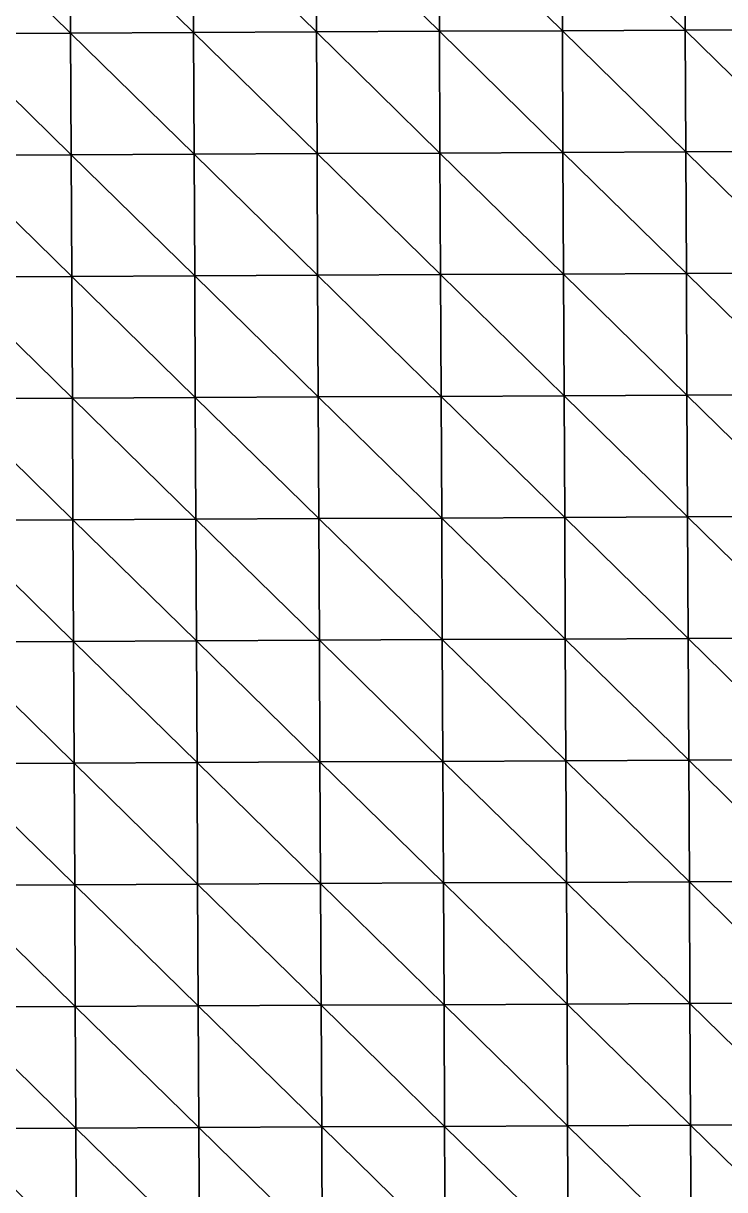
# Model space of a CAD drawing. Extents: x -372 to 678, y -263 to 741.
# Drawn here: x 5.7 to 77.3, y 382.9 to 502.2 of the extents above; entities that cross this region are included whole.
import ezdxf

# ---------------------------------------------------------------- set-up
doc = ezdxf.new("R2010")
doc.units = 0
doc.header["$LTSCALE"] = 0.0254
doc.layers.get('0').update_dxf_attribs({"linetype": 'CONTINUOUS'})
doc.layers.add('LOCATION_SNAPSHOT', color=144, linetype='CONTINUOUS')
doc.layers.add('LOCATION_TERRAIN', color=36, linetype='CONTINUOUS')

# ---------------------------------------------------------------- blocks, each defined once
blk = doc.blocks.new('LOCATION_SNAPSHOT_1')
at = {"color": 8}
mesh = blk.add_polyface(dxfattribs=at)
corners = [(-63.49, 214.77), (675.12, 740.67), (-66.01, 737.09), (677.64, 218.35)]
mesh.append_faces([[corners[k] for k in face] for face in [(0, 1, 2), (1, 0, 3)]], dxfattribs={"vtx0": -1, "color": 8})
blk = doc.blocks.new('LOCATION_TERRAIN_1')
at = {"color": 8}
mesh = blk.add_polyface(dxfattribs=at)
corners = [(60.75, 501.41, -2.53), (60.69, 513.85, -2.37), (48.12, 513.79, -2.28)]
mesh.append_faces([[corners[k] for k in face] for face in [(0, 1, 2)]], dxfattribs={"color": 8})
mesh = blk.add_polyface(dxfattribs=at)
corners = [(73.31, 501.47, -2.45), (73.25, 513.91, -2.51), (60.69, 513.85, -2.37)]
mesh.append_faces([[corners[k] for k in face] for face in [(0, 1, 2)]], dxfattribs={"color": 8})
mesh = blk.add_polyface(dxfattribs=at)
corners = [(73.31, 501.47, -2.45), (60.69, 513.85, -2.37), (60.75, 501.41, -2.53)]
mesh.append_faces([[corners[k] for k in face] for face in [(0, 1, 2)]], dxfattribs={"color": 8})
mesh = blk.add_polyface(dxfattribs=at)
corners = [(85.87, 501.53, -2.36), (85.81, 513.97, -2.65), (73.25, 513.91, -2.51)]
mesh.append_faces([[corners[k] for k in face] for face in [(0, 1, 2)]], dxfattribs={"color": 8})
mesh = blk.add_polyface(dxfattribs=at)
corners = [(85.87, 501.53, -2.36), (73.25, 513.91, -2.51), (73.31, 501.47, -2.45)]
mesh.append_faces([[corners[k] for k in face] for face in [(0, 1, 2)]], dxfattribs={"color": 8})
mesh = blk.add_polyface(dxfattribs=at)
corners = [(10.5, 501.17, -3.17), (10.44, 513.6, -2.51), (-2.12, 513.54, -2.18)]
mesh.append_faces([[corners[k] for k in face] for face in [(0, 1, 2)]], dxfattribs={"color": 8})
mesh = blk.add_polyface(dxfattribs=at)
corners = [(10.5, 501.17, -3.17), (-2.12, 513.54, -2.18), (-2.06, 501.11, -2.84)]
mesh.append_faces([[corners[k] for k in face] for face in [(0, 1, 2)]], dxfattribs={"color": 8})
mesh = blk.add_polyface(dxfattribs=at)
corners = [(23.06, 501.23, -3.04), (23, 513.66, -2.48), (10.44, 513.6, -2.51)]
mesh.append_faces([[corners[k] for k in face] for face in [(0, 1, 2)]], dxfattribs={"color": 8})
mesh = blk.add_polyface(dxfattribs=at)
corners = [(23.06, 501.23, -3.04), (10.44, 513.6, -2.51), (10.5, 501.17, -3.17)]
mesh.append_faces([[corners[k] for k in face] for face in [(0, 1, 2)]], dxfattribs={"color": 8})
mesh = blk.add_polyface(dxfattribs=at)
corners = [(35.62, 501.29, -2.84), (35.56, 513.73, -2.38), (23, 513.66, -2.48)]
mesh.append_faces([[corners[k] for k in face] for face in [(0, 1, 2)]], dxfattribs={"color": 8})
mesh = blk.add_polyface(dxfattribs=at)
corners = [(35.62, 501.29, -2.84), (23, 513.66, -2.48), (23.06, 501.23, -3.04)]
mesh.append_faces([[corners[k] for k in face] for face in [(0, 1, 2)]], dxfattribs={"color": 8})
mesh = blk.add_polyface(dxfattribs=at)
corners = [(48.18, 501.35, -2.63), (48.12, 513.79, -2.28), (35.56, 513.73, -2.38)]
mesh.append_faces([[corners[k] for k in face] for face in [(0, 1, 2)]], dxfattribs={"color": 8})
mesh = blk.add_polyface(dxfattribs=at)
corners = [(48.18, 501.35, -2.63), (35.56, 513.73, -2.38), (35.62, 501.29, -2.84)]
mesh.append_faces([[corners[k] for k in face] for face in [(0, 1, 2)]], dxfattribs={"color": 8})
mesh = blk.add_polyface(dxfattribs=at)
corners = [(60.75, 501.41, -2.53), (48.12, 513.79, -2.28), (48.18, 501.35, -2.63)]
mesh.append_faces([[corners[k] for k in face] for face in [(0, 1, 2)]], dxfattribs={"color": 8})
mesh = blk.add_polyface(dxfattribs=at)
corners = [(10.56, 488.73, -3.82), (10.5, 501.17, -3.17), (-2.06, 501.11, -2.84)]
mesh.append_faces([[corners[k] for k in face] for face in [(0, 1, 2)]], dxfattribs={"color": 8})
mesh = blk.add_polyface(dxfattribs=at)
corners = [(10.56, 488.73, -3.82), (-2.06, 501.11, -2.84), (-2, 488.67, -3.49)]
mesh.append_faces([[corners[k] for k in face] for face in [(0, 1, 2)]], dxfattribs={"color": 8})
mesh = blk.add_polyface(dxfattribs=at)
corners = [(23.12, 488.79, -3.61), (23.06, 501.23, -3.04), (10.5, 501.17, -3.17)]
mesh.append_faces([[corners[k] for k in face] for face in [(0, 1, 2)]], dxfattribs={"color": 8})
mesh = blk.add_polyface(dxfattribs=at)
corners = [(23.12, 488.79, -3.61), (10.5, 501.17, -3.17), (10.56, 488.73, -3.82)]
mesh.append_faces([[corners[k] for k in face] for face in [(0, 1, 2)]], dxfattribs={"color": 8})
mesh = blk.add_polyface(dxfattribs=at)
corners = [(35.68, 488.85, -3.3), (35.62, 501.29, -2.84), (23.06, 501.23, -3.04)]
mesh.append_faces([[corners[k] for k in face] for face in [(0, 1, 2)]], dxfattribs={"color": 8})
mesh = blk.add_polyface(dxfattribs=at)
corners = [(35.68, 488.85, -3.3), (23.06, 501.23, -3.04), (23.12, 488.79, -3.61)]
mesh.append_faces([[corners[k] for k in face] for face in [(0, 1, 2)]], dxfattribs={"color": 8})
mesh = blk.add_polyface(dxfattribs=at)
corners = [(48.24, 488.91, -2.98), (48.18, 501.35, -2.63), (35.62, 501.29, -2.84)]
mesh.append_faces([[corners[k] for k in face] for face in [(0, 1, 2)]], dxfattribs={"color": 8})
mesh = blk.add_polyface(dxfattribs=at)
corners = [(48.24, 488.91, -2.98), (35.62, 501.29, -2.84), (35.68, 488.85, -3.3)]
mesh.append_faces([[corners[k] for k in face] for face in [(0, 1, 2)]], dxfattribs={"color": 8})
mesh = blk.add_polyface(dxfattribs=at)
corners = [(60.81, 488.97, -2.68), (60.75, 501.41, -2.53), (48.18, 501.35, -2.63)]
mesh.append_faces([[corners[k] for k in face] for face in [(0, 1, 2)]], dxfattribs={"color": 8})
mesh = blk.add_polyface(dxfattribs=at)
corners = [(60.81, 488.97, -2.68), (48.18, 501.35, -2.63), (48.24, 488.91, -2.98)]
mesh.append_faces([[corners[k] for k in face] for face in [(0, 1, 2)]], dxfattribs={"color": 8})
mesh = blk.add_polyface(dxfattribs=at)
corners = [(73.37, 489.03, -2.38), (73.31, 501.47, -2.45), (60.75, 501.41, -2.53)]
mesh.append_faces([[corners[k] for k in face] for face in [(0, 1, 2)]], dxfattribs={"color": 8})
mesh = blk.add_polyface(dxfattribs=at)
corners = [(73.37, 489.03, -2.38), (60.75, 501.41, -2.53), (60.81, 488.97, -2.68)]
mesh.append_faces([[corners[k] for k in face] for face in [(0, 1, 2)]], dxfattribs={"color": 8})
mesh = blk.add_polyface(dxfattribs=at)
corners = [(85.93, 489.09, -2.08), (85.87, 501.53, -2.36), (73.31, 501.47, -2.45)]
mesh.append_faces([[corners[k] for k in face] for face in [(0, 1, 2)]], dxfattribs={"color": 8})
mesh = blk.add_polyface(dxfattribs=at)
corners = [(85.93, 489.09, -2.08), (73.31, 501.47, -2.45), (73.37, 489.03, -2.38)]
mesh.append_faces([[corners[k] for k in face] for face in [(0, 1, 2)]], dxfattribs={"color": 8})
mesh = blk.add_polyface(dxfattribs=at)
corners = [(23.18, 476.36, -3.61), (23.12, 488.79, -3.61), (10.56, 488.73, -3.82)]
mesh.append_faces([[corners[k] for k in face] for face in [(0, 1, 2)]], dxfattribs={"color": 8})
mesh = blk.add_polyface(dxfattribs=at)
corners = [(35.74, 476.42, -3.19), (35.68, 488.85, -3.3), (23.12, 488.79, -3.61)]
mesh.append_faces([[corners[k] for k in face] for face in [(0, 1, 2)]], dxfattribs={"color": 8})
mesh = blk.add_polyface(dxfattribs=at)
corners = [(35.74, 476.42, -3.19), (23.12, 488.79, -3.61), (23.18, 476.36, -3.61)]
mesh.append_faces([[corners[k] for k in face] for face in [(0, 1, 2)]], dxfattribs={"color": 8})
mesh = blk.add_polyface(dxfattribs=at)
corners = [(48.3, 476.48, -2.77), (48.24, 488.91, -2.98), (35.68, 488.85, -3.3)]
mesh.append_faces([[corners[k] for k in face] for face in [(0, 1, 2)]], dxfattribs={"color": 8})
mesh = blk.add_polyface(dxfattribs=at)
corners = [(48.3, 476.48, -2.77), (35.68, 488.85, -3.3), (35.74, 476.42, -3.19)]
mesh.append_faces([[corners[k] for k in face] for face in [(0, 1, 2)]], dxfattribs={"color": 8})
mesh = blk.add_polyface(dxfattribs=at)
corners = [(60.87, 476.54, -2.34), (60.81, 488.97, -2.68), (48.24, 488.91, -2.98)]
mesh.append_faces([[corners[k] for k in face] for face in [(0, 1, 2)]], dxfattribs={"color": 8})
mesh = blk.add_polyface(dxfattribs=at)
corners = [(60.87, 476.54, -2.34), (48.24, 488.91, -2.98), (48.3, 476.48, -2.77)]
mesh.append_faces([[corners[k] for k in face] for face in [(0, 1, 2)]], dxfattribs={"color": 8})
mesh = blk.add_polyface(dxfattribs=at)
corners = [(73.43, 476.6, -1.92), (73.37, 489.03, -2.38), (60.81, 488.97, -2.68)]
mesh.append_faces([[corners[k] for k in face] for face in [(0, 1, 2)]], dxfattribs={"color": 8})
mesh = blk.add_polyface(dxfattribs=at)
corners = [(73.43, 476.6, -1.92), (60.81, 488.97, -2.68), (60.87, 476.54, -2.34)]
mesh.append_faces([[corners[k] for k in face] for face in [(0, 1, 2)]], dxfattribs={"color": 8})
mesh = blk.add_polyface(dxfattribs=at)
corners = [(85.99, 476.66, -1.5), (85.93, 489.09, -2.08), (73.37, 489.03, -2.38)]
mesh.append_faces([[corners[k] for k in face] for face in [(0, 1, 2)]], dxfattribs={"color": 8})
mesh = blk.add_polyface(dxfattribs=at)
corners = [(85.99, 476.66, -1.5), (73.37, 489.03, -2.38), (73.43, 476.6, -1.92)]
mesh.append_faces([[corners[k] for k in face] for face in [(0, 1, 2)]], dxfattribs={"color": 8})
mesh = blk.add_polyface(dxfattribs=at)
corners = [(10.62, 476.3, -3.9), (10.56, 488.73, -3.82), (-2, 488.67, -3.49)]
mesh.append_faces([[corners[k] for k in face] for face in [(0, 1, 2)]], dxfattribs={"color": 8})
mesh = blk.add_polyface(dxfattribs=at)
corners = [(10.62, 476.3, -3.9), (-2, 488.67, -3.49), (-1.94, 476.23, -3.48)]
mesh.append_faces([[corners[k] for k in face] for face in [(0, 1, 2)]], dxfattribs={"color": 8})
mesh = blk.add_polyface(dxfattribs=at)
corners = [(23.18, 476.36, -3.61), (10.56, 488.73, -3.82), (10.62, 476.3, -3.9)]
mesh.append_faces([[corners[k] for k in face] for face in [(0, 1, 2)]], dxfattribs={"color": 8})
mesh = blk.add_polyface(dxfattribs=at)
corners = [(10.68, 463.86, -3.89), (10.62, 476.3, -3.9), (-1.94, 476.23, -3.48)]
mesh.append_faces([[corners[k] for k in face] for face in [(0, 1, 2)]], dxfattribs={"color": 8})
mesh = blk.add_polyface(dxfattribs=at)
corners = [(10.68, 463.86, -3.89), (-1.94, 476.23, -3.48), (-1.88, 463.8, -3.36)]
mesh.append_faces([[corners[k] for k in face] for face in [(0, 1, 2)]], dxfattribs={"color": 8})
mesh = blk.add_polyface(dxfattribs=at)
corners = [(23.24, 463.92, -3.52), (23.18, 476.36, -3.61), (10.62, 476.3, -3.9)]
mesh.append_faces([[corners[k] for k in face] for face in [(0, 1, 2)]], dxfattribs={"color": 8})
mesh = blk.add_polyface(dxfattribs=at)
corners = [(23.24, 463.92, -3.52), (10.62, 476.3, -3.9), (10.68, 463.86, -3.89)]
mesh.append_faces([[corners[k] for k in face] for face in [(0, 1, 2)]], dxfattribs={"color": 8})
mesh = blk.add_polyface(dxfattribs=at)
corners = [(35.8, 463.98, -2.99), (35.74, 476.42, -3.19), (23.18, 476.36, -3.61)]
mesh.append_faces([[corners[k] for k in face] for face in [(0, 1, 2)]], dxfattribs={"color": 8})
mesh = blk.add_polyface(dxfattribs=at)
corners = [(35.8, 463.98, -2.99), (23.18, 476.36, -3.61), (23.24, 463.92, -3.52)]
mesh.append_faces([[corners[k] for k in face] for face in [(0, 1, 2)]], dxfattribs={"color": 8})
mesh = blk.add_polyface(dxfattribs=at)
corners = [(48.36, 464.04, -2.46), (48.3, 476.48, -2.77), (35.74, 476.42, -3.19)]
mesh.append_faces([[corners[k] for k in face] for face in [(0, 1, 2)]], dxfattribs={"color": 8})
mesh = blk.add_polyface(dxfattribs=at)
corners = [(48.36, 464.04, -2.46), (35.74, 476.42, -3.19), (35.8, 463.98, -2.99)]
mesh.append_faces([[corners[k] for k in face] for face in [(0, 1, 2)]], dxfattribs={"color": 8})
mesh = blk.add_polyface(dxfattribs=at)
corners = [(60.93, 464.1, -1.93), (60.87, 476.54, -2.34), (48.3, 476.48, -2.77)]
mesh.append_faces([[corners[k] for k in face] for face in [(0, 1, 2)]], dxfattribs={"color": 8})
mesh = blk.add_polyface(dxfattribs=at)
corners = [(60.93, 464.1, -1.93), (48.3, 476.48, -2.77), (48.36, 464.04, -2.46)]
mesh.append_faces([[corners[k] for k in face] for face in [(0, 1, 2)]], dxfattribs={"color": 8})
mesh = blk.add_polyface(dxfattribs=at)
corners = [(73.49, 464.16, -1.4), (73.43, 476.6, -1.92), (60.87, 476.54, -2.34)]
mesh.append_faces([[corners[k] for k in face] for face in [(0, 1, 2)]], dxfattribs={"color": 8})
mesh = blk.add_polyface(dxfattribs=at)
corners = [(73.49, 464.16, -1.4), (60.87, 476.54, -2.34), (60.93, 464.1, -1.93)]
mesh.append_faces([[corners[k] for k in face] for face in [(0, 1, 2)]], dxfattribs={"color": 8})
mesh = blk.add_polyface(dxfattribs=at)
corners = [(86.05, 464.22, -0.86), (85.99, 476.66, -1.5), (73.43, 476.6, -1.92)]
mesh.append_faces([[corners[k] for k in face] for face in [(0, 1, 2)]], dxfattribs={"color": 8})
mesh = blk.add_polyface(dxfattribs=at)
corners = [(86.05, 464.22, -0.86), (73.43, 476.6, -1.92), (73.49, 464.16, -1.4)]
mesh.append_faces([[corners[k] for k in face] for face in [(0, 1, 2)]], dxfattribs={"color": 8})
mesh = blk.add_polyface(dxfattribs=at)
corners = [(10.74, 451.42, -3.87), (10.68, 463.86, -3.89), (-1.88, 463.8, -3.36)]
mesh.append_faces([[corners[k] for k in face] for face in [(0, 1, 2)]], dxfattribs={"color": 8})
mesh = blk.add_polyface(dxfattribs=at)
corners = [(10.74, 451.42, -3.87), (-1.88, 463.8, -3.36), (-1.82, 451.36, -3.23)]
mesh.append_faces([[corners[k] for k in face] for face in [(0, 1, 2)]], dxfattribs={"color": 8})
mesh = blk.add_polyface(dxfattribs=at)
corners = [(23.3, 451.48, -3.43), (23.24, 463.92, -3.52), (10.68, 463.86, -3.89)]
mesh.append_faces([[corners[k] for k in face] for face in [(0, 1, 2)]], dxfattribs={"color": 8})
mesh = blk.add_polyface(dxfattribs=at)
corners = [(23.3, 451.48, -3.43), (10.68, 463.86, -3.89), (10.74, 451.42, -3.87)]
mesh.append_faces([[corners[k] for k in face] for face in [(0, 1, 2)]], dxfattribs={"color": 8})
mesh = blk.add_polyface(dxfattribs=at)
corners = [(35.86, 451.54, -2.79), (35.8, 463.98, -2.99), (23.24, 463.92, -3.52)]
mesh.append_faces([[corners[k] for k in face] for face in [(0, 1, 2)]], dxfattribs={"color": 8})
mesh = blk.add_polyface(dxfattribs=at)
corners = [(35.86, 451.54, -2.79), (23.24, 463.92, -3.52), (23.3, 451.48, -3.43)]
mesh.append_faces([[corners[k] for k in face] for face in [(0, 1, 2)]], dxfattribs={"color": 8})
mesh = blk.add_polyface(dxfattribs=at)
corners = [(48.42, 451.6, -2.15), (48.36, 464.04, -2.46), (35.8, 463.98, -2.99)]
mesh.append_faces([[corners[k] for k in face] for face in [(0, 1, 2)]], dxfattribs={"color": 8})
mesh = blk.add_polyface(dxfattribs=at)
corners = [(48.42, 451.6, -2.15), (35.8, 463.98, -2.99), (35.86, 451.54, -2.79)]
mesh.append_faces([[corners[k] for k in face] for face in [(0, 1, 2)]], dxfattribs={"color": 8})
mesh = blk.add_polyface(dxfattribs=at)
corners = [(60.99, 451.67, -1.51), (60.93, 464.1, -1.93), (48.36, 464.04, -2.46)]
mesh.append_faces([[corners[k] for k in face] for face in [(0, 1, 2)]], dxfattribs={"color": 8})
mesh = blk.add_polyface(dxfattribs=at)
corners = [(60.99, 451.67, -1.51), (48.36, 464.04, -2.46), (48.42, 451.6, -2.15)]
mesh.append_faces([[corners[k] for k in face] for face in [(0, 1, 2)]], dxfattribs={"color": 8})
mesh = blk.add_polyface(dxfattribs=at)
corners = [(73.55, 451.73, -0.87), (73.49, 464.16, -1.4), (60.93, 464.1, -1.93)]
mesh.append_faces([[corners[k] for k in face] for face in [(0, 1, 2)]], dxfattribs={"color": 8})
mesh = blk.add_polyface(dxfattribs=at)
corners = [(73.55, 451.73, -0.87), (60.93, 464.1, -1.93), (60.99, 451.67, -1.51)]
mesh.append_faces([[corners[k] for k in face] for face in [(0, 1, 2)]], dxfattribs={"color": 8})
mesh = blk.add_polyface(dxfattribs=at)
corners = [(86.11, 451.79, -0.23), (86.05, 464.22, -0.86), (73.49, 464.16, -1.4)]
mesh.append_faces([[corners[k] for k in face] for face in [(0, 1, 2)]], dxfattribs={"color": 8})
mesh = blk.add_polyface(dxfattribs=at)
corners = [(86.11, 451.79, -0.23), (73.49, 464.16, -1.4), (73.55, 451.73, -0.87)]
mesh.append_faces([[corners[k] for k in face] for face in [(0, 1, 2)]], dxfattribs={"color": 8})
mesh = blk.add_polyface(dxfattribs=at)
corners = [(10.8, 438.99, -3.33), (10.74, 451.42, -3.87), (-1.82, 451.36, -3.23)]
mesh.append_faces([[corners[k] for k in face] for face in [(0, 1, 2)]], dxfattribs={"color": 8})
mesh = blk.add_polyface(dxfattribs=at)
corners = [(10.8, 438.99, -3.33), (-1.82, 451.36, -3.23), (-1.76, 438.93, -2.67)]
mesh.append_faces([[corners[k] for k in face] for face in [(0, 1, 2)]], dxfattribs={"color": 8})
mesh = blk.add_polyface(dxfattribs=at)
corners = [(23.36, 439.05, -2.88), (23.3, 451.48, -3.43), (10.74, 451.42, -3.87)]
mesh.append_faces([[corners[k] for k in face] for face in [(0, 1, 2)]], dxfattribs={"color": 8})
mesh = blk.add_polyface(dxfattribs=at)
corners = [(23.36, 439.05, -2.88), (10.74, 451.42, -3.87), (10.8, 438.99, -3.33)]
mesh.append_faces([[corners[k] for k in face] for face in [(0, 1, 2)]], dxfattribs={"color": 8})
mesh = blk.add_polyface(dxfattribs=at)
corners = [(35.92, 439.11, -2.22), (35.86, 451.54, -2.79), (23.3, 451.48, -3.43)]
mesh.append_faces([[corners[k] for k in face] for face in [(0, 1, 2)]], dxfattribs={"color": 8})
mesh = blk.add_polyface(dxfattribs=at)
corners = [(35.92, 439.11, -2.22), (23.3, 451.48, -3.43), (23.36, 439.05, -2.88)]
mesh.append_faces([[corners[k] for k in face] for face in [(0, 1, 2)]], dxfattribs={"color": 8})
mesh = blk.add_polyface(dxfattribs=at)
corners = [(48.48, 439.17, -1.56), (48.42, 451.6, -2.15), (35.86, 451.54, -2.79)]
mesh.append_faces([[corners[k] for k in face] for face in [(0, 1, 2)]], dxfattribs={"color": 8})
mesh = blk.add_polyface(dxfattribs=at)
corners = [(48.48, 439.17, -1.56), (35.86, 451.54, -2.79), (35.92, 439.11, -2.22)]
mesh.append_faces([[corners[k] for k in face] for face in [(0, 1, 2)]], dxfattribs={"color": 8})
mesh = blk.add_polyface(dxfattribs=at)
corners = [(61.05, 439.23, -0.82), (60.99, 451.67, -1.51), (48.42, 451.6, -2.15)]
mesh.append_faces([[corners[k] for k in face] for face in [(0, 1, 2)]], dxfattribs={"color": 8})
mesh = blk.add_polyface(dxfattribs=at)
corners = [(61.05, 439.23, -0.82), (48.42, 451.6, -2.15), (48.48, 439.17, -1.56)]
mesh.append_faces([[corners[k] for k in face] for face in [(0, 1, 2)]], dxfattribs={"color": 8})
mesh = blk.add_polyface(dxfattribs=at)
corners = [(73.61, 439.29, -0.08), (73.55, 451.73, -0.87), (60.99, 451.67, -1.51)]
mesh.append_faces([[corners[k] for k in face] for face in [(0, 1, 2)]], dxfattribs={"color": 8})
mesh = blk.add_polyface(dxfattribs=at)
corners = [(73.61, 439.29, -0.08), (60.99, 451.67, -1.51), (61.05, 439.23, -0.82)]
mesh.append_faces([[corners[k] for k in face] for face in [(0, 1, 2)]], dxfattribs={"color": 8})
mesh = blk.add_polyface(dxfattribs=at)
corners = [(86.17, 439.35, 0.67), (86.11, 451.79, -0.23), (73.55, 451.73, -0.87)]
mesh.append_faces([[corners[k] for k in face] for face in [(0, 1, 2)]], dxfattribs={"color": 8})
mesh = blk.add_polyface(dxfattribs=at)
corners = [(86.17, 439.35, 0.67), (73.55, 451.73, -0.87), (73.61, 439.29, -0.08)]
mesh.append_faces([[corners[k] for k in face] for face in [(0, 1, 2)]], dxfattribs={"color": 8})
mesh = blk.add_polyface(dxfattribs=at)
corners = [(10.86, 426.55, -2.67), (10.8, 438.99, -3.33), (-1.76, 438.93, -2.67)]
mesh.append_faces([[corners[k] for k in face] for face in [(0, 1, 2)]], dxfattribs={"color": 8})
mesh = blk.add_polyface(dxfattribs=at)
corners = [(10.86, 426.55, -2.67), (-1.76, 438.93, -2.67), (-1.7, 426.49, -2.01)]
mesh.append_faces([[corners[k] for k in face] for face in [(0, 1, 2)]], dxfattribs={"color": 8})
mesh = blk.add_polyface(dxfattribs=at)
corners = [(23.42, 426.61, -2.22), (23.36, 439.05, -2.88), (10.8, 438.99, -3.33)]
mesh.append_faces([[corners[k] for k in face] for face in [(0, 1, 2)]], dxfattribs={"color": 8})
mesh = blk.add_polyface(dxfattribs=at)
corners = [(23.42, 426.61, -2.22), (10.8, 438.99, -3.33), (10.86, 426.55, -2.67)]
mesh.append_faces([[corners[k] for k in face] for face in [(0, 1, 2)]], dxfattribs={"color": 8})
mesh = blk.add_polyface(dxfattribs=at)
corners = [(35.98, 426.67, -1.56), (35.92, 439.11, -2.22), (23.36, 439.05, -2.88)]
mesh.append_faces([[corners[k] for k in face] for face in [(0, 1, 2)]], dxfattribs={"color": 8})
mesh = blk.add_polyface(dxfattribs=at)
corners = [(35.98, 426.67, -1.56), (23.36, 439.05, -2.88), (23.42, 426.61, -2.22)]
mesh.append_faces([[corners[k] for k in face] for face in [(0, 1, 2)]], dxfattribs={"color": 8})
mesh = blk.add_polyface(dxfattribs=at)
corners = [(48.54, 426.73, -0.9), (48.48, 439.17, -1.56), (35.92, 439.11, -2.22)]
mesh.append_faces([[corners[k] for k in face] for face in [(0, 1, 2)]], dxfattribs={"color": 8})
mesh = blk.add_polyface(dxfattribs=at)
corners = [(48.54, 426.73, -0.9), (35.92, 439.11, -2.22), (35.98, 426.67, -1.56)]
mesh.append_faces([[corners[k] for k in face] for face in [(0, 1, 2)]], dxfattribs={"color": 8})
mesh = blk.add_polyface(dxfattribs=at)
corners = [(61.11, 426.79, -0.08), (61.05, 439.23, -0.82), (48.48, 439.17, -1.56)]
mesh.append_faces([[corners[k] for k in face] for face in [(0, 1, 2)]], dxfattribs={"color": 8})
mesh = blk.add_polyface(dxfattribs=at)
corners = [(61.11, 426.79, -0.08), (48.48, 439.17, -1.56), (48.54, 426.73, -0.9)]
mesh.append_faces([[corners[k] for k in face] for face in [(0, 1, 2)]], dxfattribs={"color": 8})
mesh = blk.add_polyface(dxfattribs=at)
corners = [(73.67, 426.85, 0.78), (73.61, 439.29, -0.08), (61.05, 439.23, -0.82)]
mesh.append_faces([[corners[k] for k in face] for face in [(0, 1, 2)]], dxfattribs={"color": 8})
mesh = blk.add_polyface(dxfattribs=at)
corners = [(73.67, 426.85, 0.78), (61.05, 439.23, -0.82), (61.11, 426.79, -0.08)]
mesh.append_faces([[corners[k] for k in face] for face in [(0, 1, 2)]], dxfattribs={"color": 8})
mesh = blk.add_polyface(dxfattribs=at)
corners = [(86.23, 426.91, 1.64), (86.17, 439.35, 0.67), (73.61, 439.29, -0.08)]
mesh.append_faces([[corners[k] for k in face] for face in [(0, 1, 2)]], dxfattribs={"color": 8})
mesh = blk.add_polyface(dxfattribs=at)
corners = [(86.23, 426.91, 1.64), (73.61, 439.29, -0.08), (73.67, 426.85, 0.78)]
mesh.append_faces([[corners[k] for k in face] for face in [(0, 1, 2)]], dxfattribs={"color": 8})
mesh = blk.add_polyface(dxfattribs=at)
corners = [(73.73, 414.42, 1.63), (73.67, 426.85, 0.78), (61.11, 426.79, -0.08)]
mesh.append_faces([[corners[k] for k in face] for face in [(0, 1, 2)]], dxfattribs={"color": 8})
mesh = blk.add_polyface(dxfattribs=at)
corners = [(86.29, 414.48, 2.6), (86.23, 426.91, 1.64), (73.67, 426.85, 0.78)]
mesh.append_faces([[corners[k] for k in face] for face in [(0, 1, 2)]], dxfattribs={"color": 8})
mesh = blk.add_polyface(dxfattribs=at)
corners = [(86.29, 414.48, 2.6), (73.67, 426.85, 0.78), (73.73, 414.42, 1.63)]
mesh.append_faces([[corners[k] for k in face] for face in [(0, 1, 2)]], dxfattribs={"color": 8})
mesh = blk.add_polyface(dxfattribs=at)
corners = [(10.92, 414.11, -2.02), (10.86, 426.55, -2.67), (-1.7, 426.49, -2.01)]
mesh.append_faces([[corners[k] for k in face] for face in [(0, 1, 2)]], dxfattribs={"color": 8})
mesh = blk.add_polyface(dxfattribs=at)
corners = [(10.92, 414.11, -2.02), (-1.7, 426.49, -2.01), (-1.64, 414.05, -1.36)]
mesh.append_faces([[corners[k] for k in face] for face in [(0, 1, 2)]], dxfattribs={"color": 8})
mesh = blk.add_polyface(dxfattribs=at)
corners = [(23.48, 414.18, -1.56), (23.42, 426.61, -2.22), (10.86, 426.55, -2.67)]
mesh.append_faces([[corners[k] for k in face] for face in [(0, 1, 2)]], dxfattribs={"color": 8})
mesh = blk.add_polyface(dxfattribs=at)
corners = [(23.48, 414.18, -1.56), (10.86, 426.55, -2.67), (10.92, 414.11, -2.02)]
mesh.append_faces([[corners[k] for k in face] for face in [(0, 1, 2)]], dxfattribs={"color": 8})
mesh = blk.add_polyface(dxfattribs=at)
corners = [(36.04, 414.24, -0.9), (35.98, 426.67, -1.56), (23.42, 426.61, -2.22)]
mesh.append_faces([[corners[k] for k in face] for face in [(0, 1, 2)]], dxfattribs={"color": 8})
mesh = blk.add_polyface(dxfattribs=at)
corners = [(36.04, 414.24, -0.9), (23.42, 426.61, -2.22), (23.48, 414.18, -1.56)]
mesh.append_faces([[corners[k] for k in face] for face in [(0, 1, 2)]], dxfattribs={"color": 8})
mesh = blk.add_polyface(dxfattribs=at)
corners = [(48.6, 414.3, -0.24), (48.54, 426.73, -0.9), (35.98, 426.67, -1.56)]
mesh.append_faces([[corners[k] for k in face] for face in [(0, 1, 2)]], dxfattribs={"color": 8})
mesh = blk.add_polyface(dxfattribs=at)
corners = [(48.6, 414.3, -0.24), (35.98, 426.67, -1.56), (36.04, 414.24, -0.9)]
mesh.append_faces([[corners[k] for k in face] for face in [(0, 1, 2)]], dxfattribs={"color": 8})
mesh = blk.add_polyface(dxfattribs=at)
corners = [(61.17, 414.36, 0.67), (61.11, 426.79, -0.08), (48.54, 426.73, -0.9)]
mesh.append_faces([[corners[k] for k in face] for face in [(0, 1, 2)]], dxfattribs={"color": 8})
mesh = blk.add_polyface(dxfattribs=at)
corners = [(61.17, 414.36, 0.67), (48.54, 426.73, -0.9), (48.6, 414.3, -0.24)]
mesh.append_faces([[corners[k] for k in face] for face in [(0, 1, 2)]], dxfattribs={"color": 8})
mesh = blk.add_polyface(dxfattribs=at)
corners = [(73.73, 414.42, 1.63), (61.11, 426.79, -0.08), (61.17, 414.36, 0.67)]
mesh.append_faces([[corners[k] for k in face] for face in [(0, 1, 2)]], dxfattribs={"color": 8})
mesh = blk.add_polyface(dxfattribs=at)
corners = [(10.98, 401.68, -1.63), (10.92, 414.11, -2.02), (-1.64, 414.05, -1.36)]
mesh.append_faces([[corners[k] for k in face] for face in [(0, 1, 2)]], dxfattribs={"color": 8})
mesh = blk.add_polyface(dxfattribs=at)
corners = [(10.98, 401.68, -1.63), (-1.64, 414.05, -1.36), (-1.58, 401.62, -1.05)]
mesh.append_faces([[corners[k] for k in face] for face in [(0, 1, 2)]], dxfattribs={"color": 8})
mesh = blk.add_polyface(dxfattribs=at)
corners = [(23.54, 401.74, -1.16), (23.48, 414.18, -1.56), (10.92, 414.11, -2.02)]
mesh.append_faces([[corners[k] for k in face] for face in [(0, 1, 2)]], dxfattribs={"color": 8})
mesh = blk.add_polyface(dxfattribs=at)
corners = [(23.54, 401.74, -1.16), (10.92, 414.11, -2.02), (10.98, 401.68, -1.63)]
mesh.append_faces([[corners[k] for k in face] for face in [(0, 1, 2)]], dxfattribs={"color": 8})
mesh = blk.add_polyface(dxfattribs=at)
corners = [(36.1, 401.8, -0.5), (36.04, 414.24, -0.9), (23.48, 414.18, -1.56)]
mesh.append_faces([[corners[k] for k in face] for face in [(0, 1, 2)]], dxfattribs={"color": 8})
mesh = blk.add_polyface(dxfattribs=at)
corners = [(36.1, 401.8, -0.5), (23.48, 414.18, -1.56), (23.54, 401.74, -1.16)]
mesh.append_faces([[corners[k] for k in face] for face in [(0, 1, 2)]], dxfattribs={"color": 8})
mesh = blk.add_polyface(dxfattribs=at)
corners = [(48.66, 401.86, 0.16), (48.6, 414.3, -0.24), (36.04, 414.24, -0.9)]
mesh.append_faces([[corners[k] for k in face] for face in [(0, 1, 2)]], dxfattribs={"color": 8})
mesh = blk.add_polyface(dxfattribs=at)
corners = [(48.66, 401.86, 0.16), (36.04, 414.24, -0.9), (36.1, 401.8, -0.5)]
mesh.append_faces([[corners[k] for k in face] for face in [(0, 1, 2)]], dxfattribs={"color": 8})
mesh = blk.add_polyface(dxfattribs=at)
corners = [(61.23, 401.92, 1.02), (61.17, 414.36, 0.67), (48.6, 414.3, -0.24)]
mesh.append_faces([[corners[k] for k in face] for face in [(0, 1, 2)]], dxfattribs={"color": 8})
mesh = blk.add_polyface(dxfattribs=at)
corners = [(61.23, 401.92, 1.02), (48.6, 414.3, -0.24), (48.66, 401.86, 0.16)]
mesh.append_faces([[corners[k] for k in face] for face in [(0, 1, 2)]], dxfattribs={"color": 8})
mesh = blk.add_polyface(dxfattribs=at)
corners = [(73.79, 401.98, 1.93), (73.73, 414.42, 1.63), (61.17, 414.36, 0.67)]
mesh.append_faces([[corners[k] for k in face] for face in [(0, 1, 2)]], dxfattribs={"color": 8})
mesh = blk.add_polyface(dxfattribs=at)
corners = [(73.79, 401.98, 1.93), (61.17, 414.36, 0.67), (61.23, 401.92, 1.02)]
mesh.append_faces([[corners[k] for k in face] for face in [(0, 1, 2)]], dxfattribs={"color": 8})
mesh = blk.add_polyface(dxfattribs=at)
corners = [(86.35, 402.04, 2.83), (86.29, 414.48, 2.6), (73.73, 414.42, 1.63)]
mesh.append_faces([[corners[k] for k in face] for face in [(0, 1, 2)]], dxfattribs={"color": 8})
mesh = blk.add_polyface(dxfattribs=at)
corners = [(86.35, 402.04, 2.83), (73.73, 414.42, 1.63), (73.79, 401.98, 1.93)]
mesh.append_faces([[corners[k] for k in face] for face in [(0, 1, 2)]], dxfattribs={"color": 8})
mesh = blk.add_polyface(dxfattribs=at)
corners = [(36.16, 389.36, -0.17), (36.1, 401.8, -0.5), (23.54, 401.74, -1.16)]
mesh.append_faces([[corners[k] for k in face] for face in [(0, 1, 2)]], dxfattribs={"color": 8})
mesh = blk.add_polyface(dxfattribs=at)
corners = [(48.72, 389.42, 0.49), (48.66, 401.86, 0.16), (36.1, 401.8, -0.5)]
mesh.append_faces([[corners[k] for k in face] for face in [(0, 1, 2)]], dxfattribs={"color": 8})
mesh = blk.add_polyface(dxfattribs=at)
corners = [(48.72, 389.42, 0.49), (36.1, 401.8, -0.5), (36.16, 389.36, -0.17)]
mesh.append_faces([[corners[k] for k in face] for face in [(0, 1, 2)]], dxfattribs={"color": 8})
mesh = blk.add_polyface(dxfattribs=at)
corners = [(61.29, 389.48, 1.26), (61.23, 401.92, 1.02), (48.66, 401.86, 0.16)]
mesh.append_faces([[corners[k] for k in face] for face in [(0, 1, 2)]], dxfattribs={"color": 8})
mesh = blk.add_polyface(dxfattribs=at)
corners = [(61.29, 389.48, 1.26), (48.66, 401.86, 0.16), (48.72, 389.42, 0.49)]
mesh.append_faces([[corners[k] for k in face] for face in [(0, 1, 2)]], dxfattribs={"color": 8})
mesh = blk.add_polyface(dxfattribs=at)
corners = [(73.85, 389.54, 2.06), (73.79, 401.98, 1.93), (61.23, 401.92, 1.02)]
mesh.append_faces([[corners[k] for k in face] for face in [(0, 1, 2)]], dxfattribs={"color": 8})
mesh = blk.add_polyface(dxfattribs=at)
corners = [(73.85, 389.54, 2.06), (61.23, 401.92, 1.02), (61.29, 389.48, 1.26)]
mesh.append_faces([[corners[k] for k in face] for face in [(0, 1, 2)]], dxfattribs={"color": 8})
mesh = blk.add_polyface(dxfattribs=at)
corners = [(86.41, 389.61, 2.86), (86.35, 402.04, 2.83), (73.79, 401.98, 1.93)]
mesh.append_faces([[corners[k] for k in face] for face in [(0, 1, 2)]], dxfattribs={"color": 8})
mesh = blk.add_polyface(dxfattribs=at)
corners = [(86.41, 389.61, 2.86), (73.79, 401.98, 1.93), (73.85, 389.54, 2.06)]
mesh.append_faces([[corners[k] for k in face] for face in [(0, 1, 2)]], dxfattribs={"color": 8})
mesh = blk.add_polyface(dxfattribs=at)
corners = [(11.04, 389.24, -1.31), (10.98, 401.68, -1.63), (-1.58, 401.62, -1.05)]
mesh.append_faces([[corners[k] for k in face] for face in [(0, 1, 2)]], dxfattribs={"color": 8})
mesh = blk.add_polyface(dxfattribs=at)
corners = [(11.04, 389.24, -1.31), (-1.58, 401.62, -1.05), (-1.52, 389.18, -0.85)]
mesh.append_faces([[corners[k] for k in face] for face in [(0, 1, 2)]], dxfattribs={"color": 8})
mesh = blk.add_polyface(dxfattribs=at)
corners = [(23.6, 389.3, -0.83), (23.54, 401.74, -1.16), (10.98, 401.68, -1.63)]
mesh.append_faces([[corners[k] for k in face] for face in [(0, 1, 2)]], dxfattribs={"color": 8})
mesh = blk.add_polyface(dxfattribs=at)
corners = [(23.6, 389.3, -0.83), (10.98, 401.68, -1.63), (11.04, 389.24, -1.31)]
mesh.append_faces([[corners[k] for k in face] for face in [(0, 1, 2)]], dxfattribs={"color": 8})
mesh = blk.add_polyface(dxfattribs=at)
corners = [(36.16, 389.36, -0.17), (23.54, 401.74, -1.16), (23.6, 389.3, -0.83)]
mesh.append_faces([[corners[k] for k in face] for face in [(0, 1, 2)]], dxfattribs={"color": 8})
mesh = blk.add_polyface(dxfattribs=at)
corners = [(11.1, 376.81, -1), (11.04, 389.24, -1.31), (-1.52, 389.18, -0.85)]
mesh.append_faces([[corners[k] for k in face] for face in [(0, 1, 2)]], dxfattribs={"color": 8})
mesh = blk.add_polyface(dxfattribs=at)
corners = [(11.1, 376.81, -1), (-1.52, 389.18, -0.85), (-1.46, 376.75, -0.64)]
mesh.append_faces([[corners[k] for k in face] for face in [(0, 1, 2)]], dxfattribs={"color": 8})
mesh = blk.add_polyface(dxfattribs=at)
corners = [(23.66, 376.87, -0.5), (23.6, 389.3, -0.83), (11.04, 389.24, -1.31)]
mesh.append_faces([[corners[k] for k in face] for face in [(0, 1, 2)]], dxfattribs={"color": 8})
mesh = blk.add_polyface(dxfattribs=at)
corners = [(23.66, 376.87, -0.5), (11.04, 389.24, -1.31), (11.1, 376.81, -1)]
mesh.append_faces([[corners[k] for k in face] for face in [(0, 1, 2)]], dxfattribs={"color": 8})
mesh = blk.add_polyface(dxfattribs=at)
corners = [(36.22, 376.93, 0.16), (36.16, 389.36, -0.17), (23.6, 389.3, -0.83)]
mesh.append_faces([[corners[k] for k in face] for face in [(0, 1, 2)]], dxfattribs={"color": 8})
mesh = blk.add_polyface(dxfattribs=at)
corners = [(36.22, 376.93, 0.16), (23.6, 389.3, -0.83), (23.66, 376.87, -0.5)]
mesh.append_faces([[corners[k] for k in face] for face in [(0, 1, 2)]], dxfattribs={"color": 8})
mesh = blk.add_polyface(dxfattribs=at)
corners = [(48.78, 376.99, 0.82), (48.72, 389.42, 0.49), (36.16, 389.36, -0.17)]
mesh.append_faces([[corners[k] for k in face] for face in [(0, 1, 2)]], dxfattribs={"color": 8})
mesh = blk.add_polyface(dxfattribs=at)
corners = [(48.78, 376.99, 0.82), (36.16, 389.36, -0.17), (36.22, 376.93, 0.16)]
mesh.append_faces([[corners[k] for k in face] for face in [(0, 1, 2)]], dxfattribs={"color": 8})
mesh = blk.add_polyface(dxfattribs=at)
corners = [(61.35, 377.05, 1.5), (61.29, 389.48, 1.26), (48.72, 389.42, 0.49)]
mesh.append_faces([[corners[k] for k in face] for face in [(0, 1, 2)]], dxfattribs={"color": 8})
mesh = blk.add_polyface(dxfattribs=at)
corners = [(61.35, 377.05, 1.5), (48.72, 389.42, 0.49), (48.78, 376.99, 0.82)]
mesh.append_faces([[corners[k] for k in face] for face in [(0, 1, 2)]], dxfattribs={"color": 8})
mesh = blk.add_polyface(dxfattribs=at)
corners = [(73.91, 377.11, 2.19), (73.85, 389.54, 2.06), (61.29, 389.48, 1.26)]
mesh.append_faces([[corners[k] for k in face] for face in [(0, 1, 2)]], dxfattribs={"color": 8})
mesh = blk.add_polyface(dxfattribs=at)
corners = [(73.91, 377.11, 2.19), (61.29, 389.48, 1.26), (61.35, 377.05, 1.5)]
mesh.append_faces([[corners[k] for k in face] for face in [(0, 1, 2)]], dxfattribs={"color": 8})
mesh = blk.add_polyface(dxfattribs=at)
corners = [(86.47, 377.17, 2.88), (86.41, 389.61, 2.86), (73.85, 389.54, 2.06)]
mesh.append_faces([[corners[k] for k in face] for face in [(0, 1, 2)]], dxfattribs={"color": 8})
mesh = blk.add_polyface(dxfattribs=at)
corners = [(86.47, 377.17, 2.88), (73.85, 389.54, 2.06), (73.91, 377.11, 2.19)]
mesh.append_faces([[corners[k] for k in face] for face in [(0, 1, 2)]], dxfattribs={"color": 8})

msp = doc.modelspace()

# ---------------------------------------------------------------- block references
at = {"layer": 'LOCATION_SNAPSHOT', "color": 0}
msp.add_blockref('LOCATION_SNAPSHOT_1', (0, 0), dxfattribs=at)
at = {"layer": 'LOCATION_TERRAIN', "color": 0}
msp.add_blockref('LOCATION_TERRAIN_1', (0, 0), dxfattribs=at)

doc.saveas('drawing.dxf')
